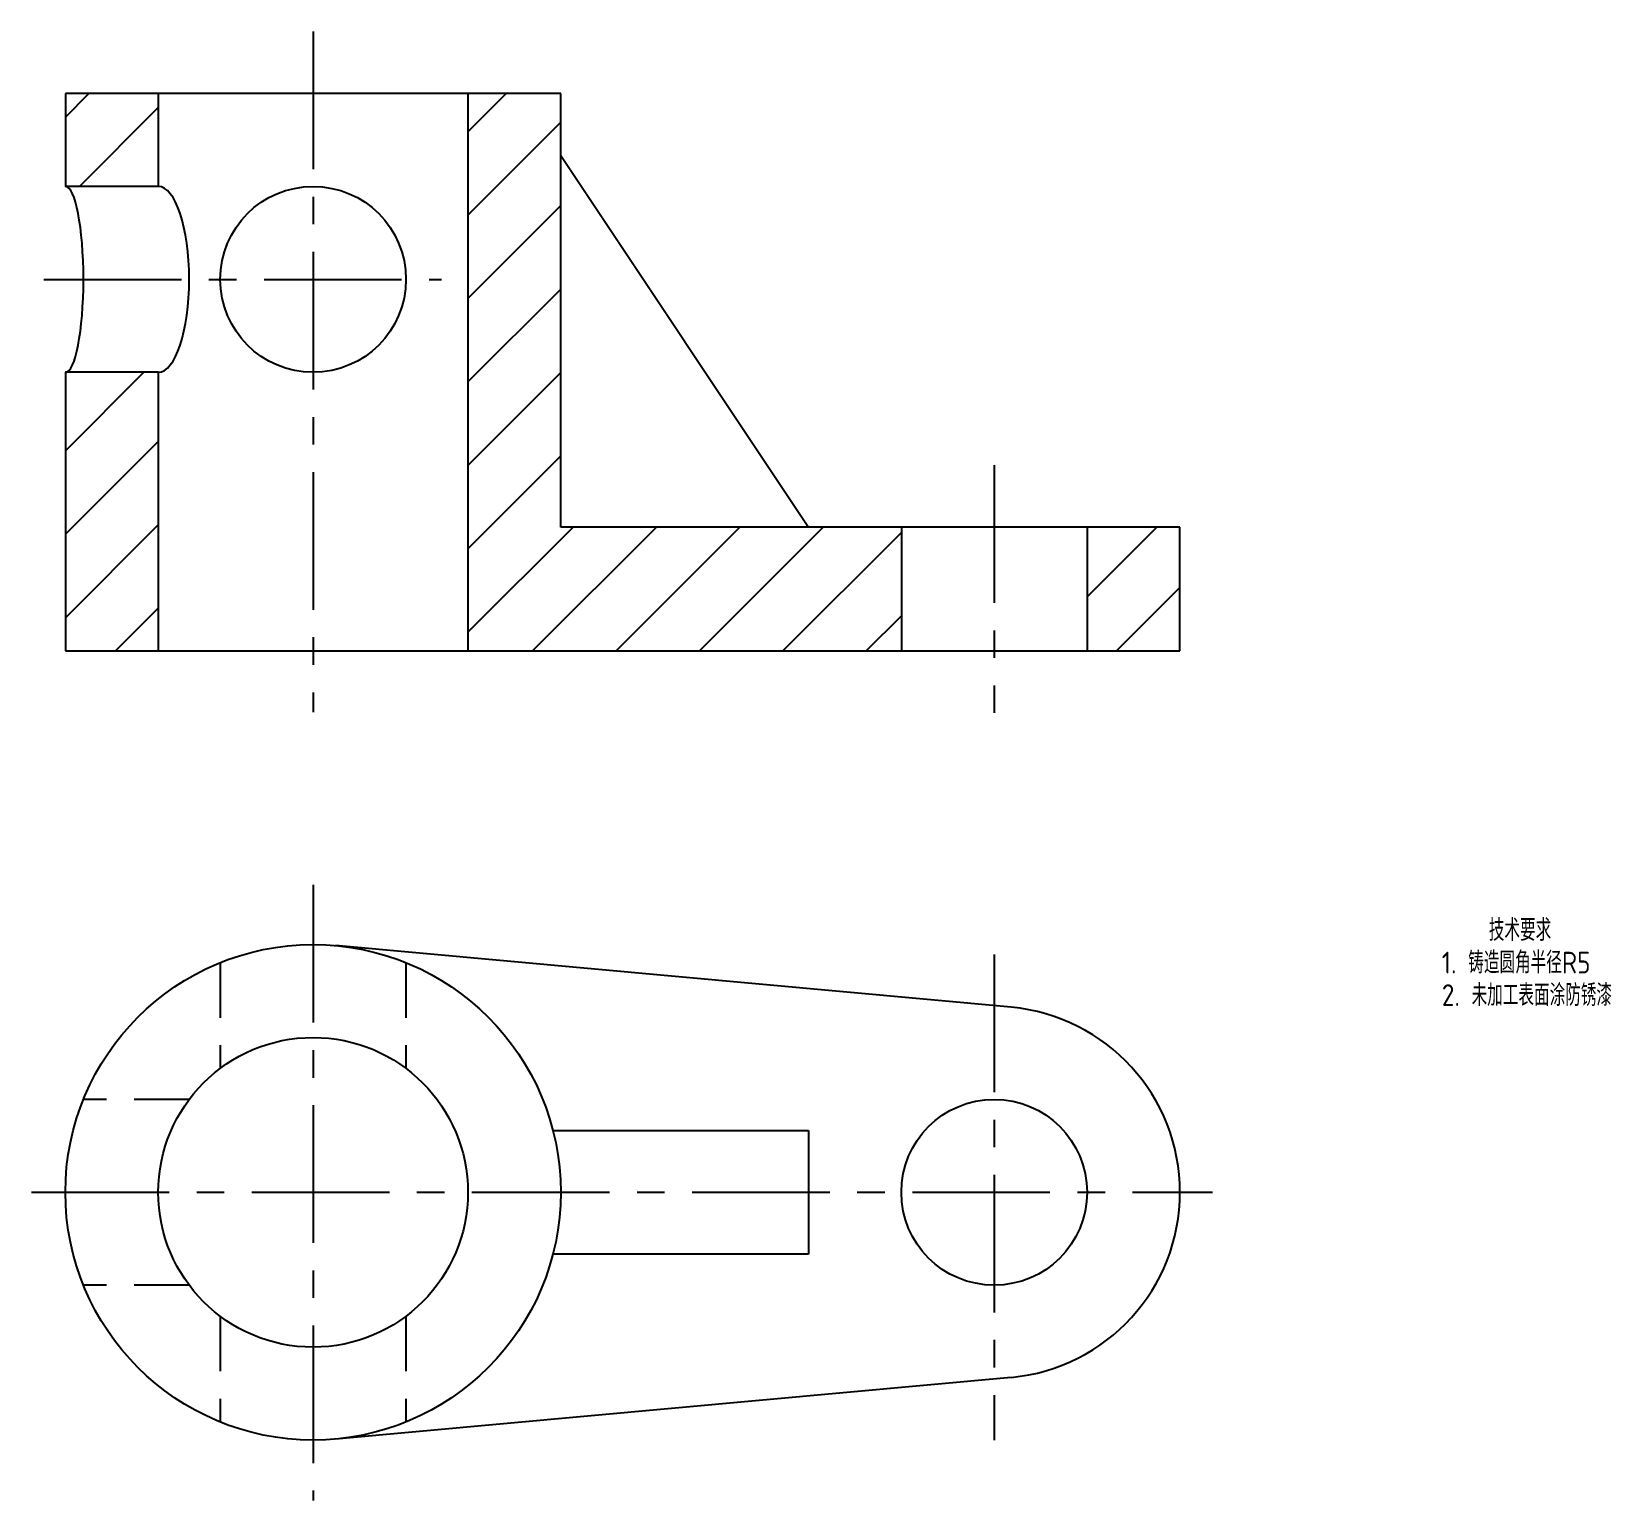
# Model space of a CAD drawing. Header units: millimetres. Extents: x 130 to 385, y 33 to 270.
import ezdxf

# ---------------------------------------------------------------- set-up
doc = ezdxf.new("R2010")
doc.units = ezdxf.units.MM
doc.header["$LTSCALE"] = 0.7
doc.linetypes.add('CENTER', pattern=[50.8, 31.75, -6.35, 6.35, -6.35])
doc.linetypes.add('DASHED', pattern=[19.05, 12.7, -6.35])
for name, color, linetype in [('文字', 3, 'Continuous'), ('点画线', 1, 'CENTER'), ('粗实线', 7, 'Continuous'), ('细实线', 5, 'Continuous'), ('虚线', 2, 'DASHED')]:
    doc.layers.add(name, color=color, linetype=linetype)
doc.styles.add('工程字35', font='gbenor.shx', dxfattribs={"height": 3.5, "bigfont": 'gbcbig.shx'})

msp = doc.modelspace()

# ---------------------------------------------------------------- hatches: boundary and pattern name
at = {"layer": '细实线'}
h = msp.add_hatch(dxfattribs=at)
h.set_pattern_fill('ANSI31', color=256, scale=3, style=0)
h.paths.add_polyline_path([(269.96, 190), (214.96, 190), (214.96, 260), (199.96, 260), (199.96, 170), (269.96, 170)])
h.paths.add_polyline_path([(314.96, 190), (299.96, 190), (299.96, 170), (314.96, 170)])
h.paths.add_polyline_path([(149.96, 215), (134.96, 215), (134.96, 170), (149.96, 170)])
h.paths.add_polyline_path([(149.96, 260), (134.96, 260), (134.96, 245), (149.96, 245)])

# ---------------------------------------------------------------- linework, layer by layer
for p, q in [((134.96, 260), (134.96, 245)), ((214.96, 260), (134.96, 260)), ((214.96, 190), (214.96, 260)), ((214.96, 250), (254.96, 190)), ((134.96, 215), (134.96, 170)), ((314.96, 190), (214.96, 190)), ((314.96, 170), (314.96, 190)), ((134.96, 170), (314.96, 170)), ((287.69, 112.47), (178.6, 122.43)), ((213.69, 92.6), (254.96, 92.6)), ((254.96, 92.6), (254.96, 82.6)), ((254.96, 92.6), (254.96, 72.6)), ((254.96, 72.6), (213.69, 72.6)), ((287.69, 52.72), (178.6, 42.76))]:
    msp.add_line(p, q)
for centre, radius in [((174.96, 230), 15), ((174.96, 82.6), 40), ((174.96, 82.6), 25), ((284.96, 82.6), 15)]:
    msp.add_circle(centre, radius)
msp.add_arc((284.96, 82.6), 30, 275.2159, 84.7841)
at = {"layer": '点画线'}
for p, q in [((174.96, 270), (174.96, 160.13)), ((131.48, 230), (195.68, 230)), ((284.96, 200), (284.96, 160)), ((174.96, 132.22), (174.96, 32.86)), ((284.96, 120.99), (284.96, 42.6)), ((129.5, 82.6), (320.22, 82.6))]:
    msp.add_line(p, q, dxfattribs=at)
at = {"layer": '粗实线'}
for p, q in [((149.96, 260), (149.96, 245)), ((199.96, 260), (199.96, 170)), ((149.96, 245), (134.96, 245)), ((149.96, 215), (134.96, 215)), ((149.96, 215), (149.96, 170)), ((269.96, 190), (269.96, 170)), ((299.96, 190), (299.96, 170))]:
    msp.add_line(p, q, dxfattribs=at)
for centre, ratio in [((134.96, 230), 0.194601), ((149.96, 230), 0.333333)]:
    msp.add_ellipse(centre, major_axis=(0, 15), ratio=ratio, start_param=3.141593, end_param=6.283185, dxfattribs=at)
at = {"layer": '虚线'}
for p, q in [((159.96, 119.68), (159.96, 102.6)), ((189.96, 119.68), (189.96, 102.6)), ((154.96, 97.6), (137.88, 97.6)), ((154.96, 67.6), (137.88, 67.6)), ((159.96, 62.6), (159.96, 45.52)), ((189.96, 62.6), (189.96, 45.52))]:
    msp.add_line(p, q, dxfattribs=at)

# ---------------------------------------------------------------- texts
at = {"layer": '文字', "style": '工程字35'}
for s, p in [('    技术要求', (357.24, 123.19)), ('1. 铸造圆角半径R5', (357.24, 117.94)), ('2. 未加工表面涂防锈漆', (357.24, 112.69))]:
    msp.add_text(s, height=3.5, dxfattribs=at).set_placement(p)

doc.saveas('drawing.dxf')
